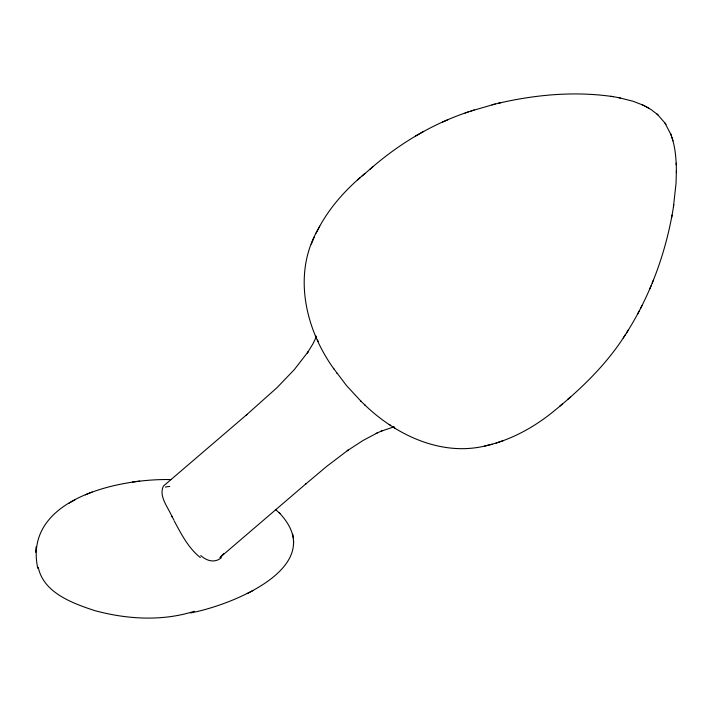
<?xml version="1.0" encoding="UTF-8"?>
<svg xmlns="http://www.w3.org/2000/svg" width="712" height="712" viewBox="0 0 712 712"><rect width="100%" height="100%" fill="white"/><g stroke="black" fill="none" stroke-linecap="round" stroke-linejoin="round"><path stroke-width="1.07" d="M279.175 512.729C330.644 566.654 230.243 605.663 190.46 612.934M293.504 544.547L293.62 540.515M676.364 170.738L676.044 183.171L673.418 206.987M37.798 568.416C22.668 498.4 120.31 478.286 170.933 479.594M35.6 552.245L36.107 546.772M626.524 332.94C651.151 294.19 666.841 249.983 673.81 204.682M671.639 217.641L672.057 215.122M317.748 229.896C292.365 274.138 305.439 329.612 333.937 368.976M316.618 336.278L312.817 344.056L307.29 353.027L308.02 351.888L294.332 369.59L277.066 387.604L246.201 415.14M311.304 244.145L312.702 240.772M312.871 240.345L314.286 236.927M649.798 288.814L651.053 285.788M652.183 283.047L653.411 280.083M318.033 229.38C329.318 207.61 346.059 189.063 364.909 173.55M637.56 314.179L639.154 311.117M640.408 308.688L641.975 305.679M316.075 233.127L319.724 226.113M488.45 445.142C513.076 439.09 535.655 426.248 555.093 410.165C581.633 388.369 606.766 364.179 625.198 334.978M623.276 337.986L628.429 329.968M223.63 553.687L221.023 556.588M357.62 179.833L360.414 177.43M370.071 169.171C398.738 143.984 432.077 123.941 468.363 111.909M559.614 406.321L562.409 403.918M567.535 399.494L570.33 397.091M247.037 414.42L163.404 486.091C158.375 496.504 168.433 507.567 172.144 516.992M219.883 557.585L306.293 483.528M362.114 175.953L372.865 166.768M305.448 484.249L326.683 466.404L348.123 450.118L347.18 450.776L363.12 440.434L377.431 432.852M75.045 499.762L69.135 503.162M423.685 131.417L415.541 136.036M247.287 593.55L253.009 590.577M442.65 122.046L448.097 119.625M376.194 433.403L382.38 430.653M92.088 492.072L85.351 494.787M381.107 431.223L394.19 426.755M470.961 111.036L495.223 104.023M496.077 443.078L499.521 441.912M500.073 441.725L503.562 440.541M465.096 113.012L474.174 109.951M194.412 611.252C162.149 621.523 126.95 619.351 94.607 610.576C72.642 603.295 43.53 592.874 38.252 567.331M498.106 103.329C535.531 94.651 574.646 91.02 612.809 96.609M364.571 404.701C396.566 435.646 443.087 457.407 487.996 445.24M492.037 104.806L501.212 102.564M484.463 446.113L492.045 444.261M139.721 481.089L132.53 482.006M618.692 97.66L632.95 101.211L643.069 105.136M610.949 96.289L620.33 97.945M643.826 105.501L650.946 109.47L657.407 114.436M641.815 104.548L644.974 106.044M646.131 106.64L647.288 107.29M647.76 107.548L648.819 108.135M393.318 427.093L394.84 428.09M389.233 424.459L390.639 425.375M200.357 557.567C188.386 548.115 181.302 534.098 174.209 520.926M275.375 509.409L280.03 513.494M657.808 114.801L664.946 123.016L670.909 134.55M656.882 113.956L658.244 115.193M333.519 368.371L346.575 385.664L361.233 401.506M360.824 401.105L365.105 405.208M336.589 372.759L336.918 373.23M664.946 123.016L665.266 123.505M665.569 123.959L665.96 124.555M317.49 340.06L318.184 341.582M315.452 335.486L316.19 337.141M671.087 135.049C675.501 147.028 676.347 159.977 676.4 172.633M670.481 133.411L671.558 136.295M671.968 137.532L672.324 138.742M672.564 139.552L672.956 140.878M293.424 538.005L292.739 534.169M676.204 163.11L676.231 164.775M165.398 487.097A41.714 11.49 20.7 0 1 169.759 486.465M171.539 515.568A38.03 0.97 62.7 0 1 173.87 520.018M221.432 557.656A40.735 22.437 78.2 0 1 200.731 555.538"/></g></svg>
